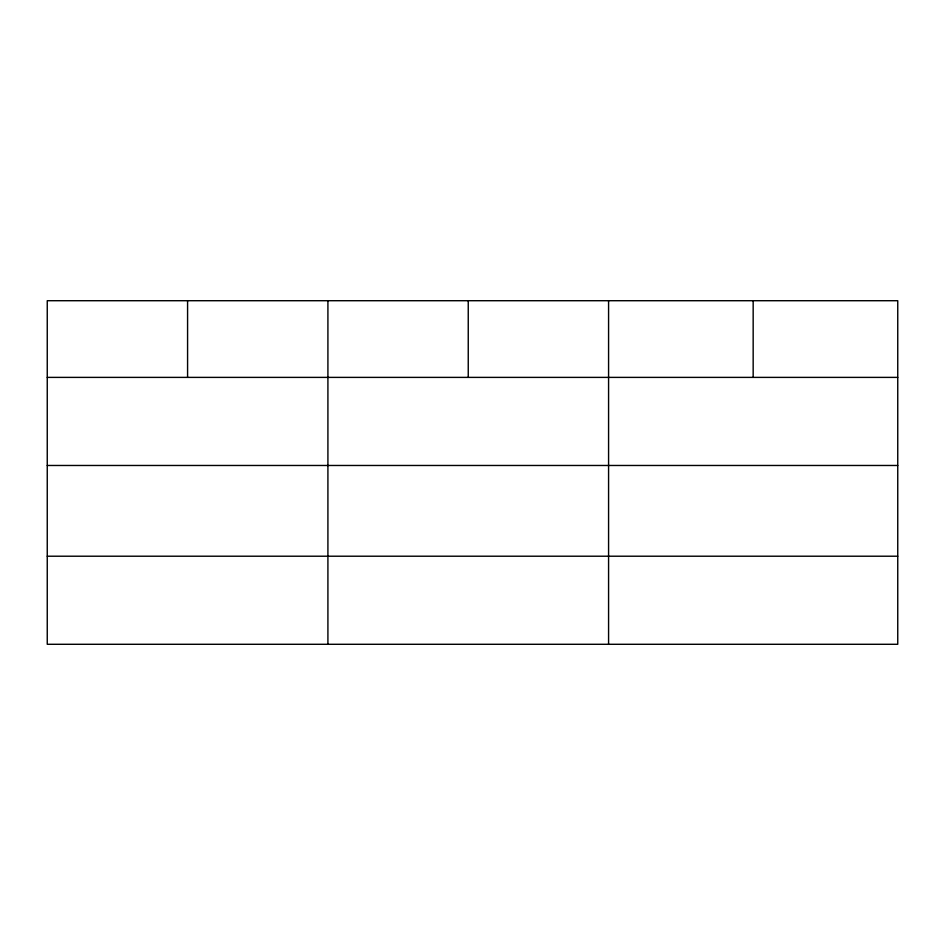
<?xml version="1.0" encoding="UTF-8"?>
<svg xmlns="http://www.w3.org/2000/svg" width="945" height="945" viewBox="0 0 945 945"><rect width="100%" height="100%" fill="white"/><g stroke="black" fill="none" stroke-linecap="round" stroke-linejoin="round"><path stroke-width="1.42" d="M897.75 465.472L897.75 300.711L47.25 300.711L47.25 644.289L897.75 644.289L897.75 465.472L47.25 465.472M47.25 377.386L897.75 377.386M47.25 556.215L897.75 556.215M753.165 300.711L753.165 377.386M608.58 300.711L608.58 644.289M468.247 300.711L468.247 377.386M327.915 300.711L327.915 644.289M187.583 300.711L187.583 377.386"/></g></svg>
